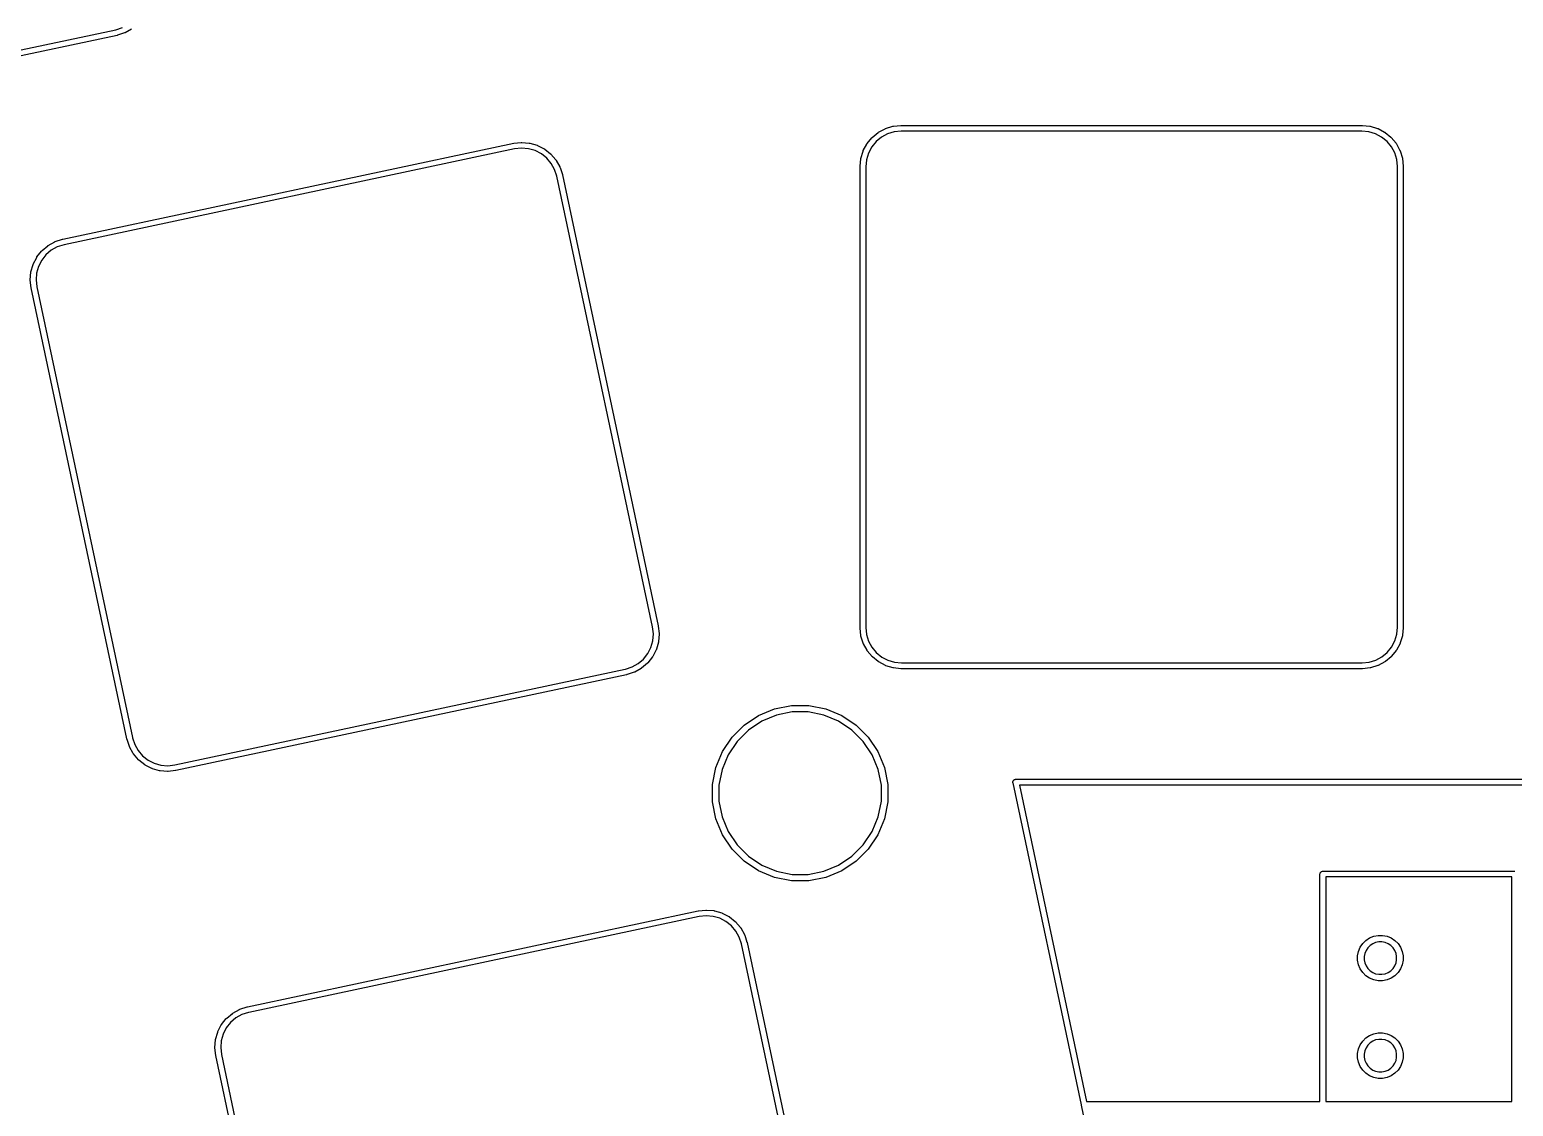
# Model space of a CAD drawing. Extents: x 18 to 369, y 6 to 139.
# Drawn here: x 253.19 to 291.83, y 41.82 to 69.86 of the extents above; entities that cross this region are included whole.
import ezdxf

# ---------------------------------------------------------------- set-up
doc = ezdxf.new("R2010")
doc.units = 0
doc.layers.add('BLACK', color=7, linetype='CONTINUOUS')

msp = doc.modelspace()

# ---------------------------------------------------------------- linework, layer by layer
at = {"layer": 'BLACK', "linetype": 'CONTINUOUS'}
for p, q in [((243.694, 67.3632), (255.428, 69.8574)), ((255.463, 69.7115), (243.718, 67.215)), ((255.428, 69.8574), (255.431, 69.858)), ((255.431, 69.858), (255.606, 69.9149)), ((255.467, 69.7122), (255.463, 69.7115)), ((255.463, 69.7115), (255.463, 69.7115)), ((255.47, 69.7132), (255.467, 69.7122)), ((255.473, 69.7139), (255.47, 69.7132)), ((255.474, 69.7142), (255.473, 69.7139)), ((255.66, 69.7745), (255.474, 69.7142)), ((255.666, 69.7772), (255.66, 69.7745)), ((255.672, 69.7799), (255.666, 69.7772)), ((255.673, 69.7804), (255.672, 69.7799)), ((255.844, 69.8756), (255.673, 69.7804)), ((255.673, 69.7804), (255.673, 69.7804)), ((255.673, 69.7804), (255.673, 69.7804)), ((275.299, 67.1894), (275.47, 67.2822)), ((275.47, 67.2822), (275.471, 67.2827)), ((275.471, 67.2827), (275.478, 67.2852)), ((275.478, 67.2852), (275.484, 67.2879)), ((275.484, 67.2879), (275.67, 67.3456)), ((275.67, 67.3456), (275.671, 67.3459)), ((275.67, 67.3456), (275.67, 67.3456)), ((275.671, 67.3459), (275.678, 67.3471)), ((275.678, 67.3471), (275.685, 67.3485)), ((275.685, 67.3485), (275.879, 67.3689)), ((275.879, 67.3689), (275.88, 67.369)), ((275.88, 67.369), (275.883, 67.369)), ((275.883, 67.369), (275.886, 67.3693)), ((275.886, 67.3693), (275.89, 67.3693)), ((275.89, 67.3693), (275.89, 67.3693)), ((275.89, 67.3693), (275.893, 67.3693)), ((275.893, 67.3693), (275.893, 67.3693)), ((275.893, 67.3693), (275.894, 67.3693)), ((275.894, 67.3693), (287.897, 67.3694)), ((287.897, 67.3694), (287.908, 67.3683)), ((287.908, 67.3683), (287.908, 67.3683)), ((287.908, 67.3683), (288.095, 67.3499)), ((288.095, 67.3499), (288.095, 67.3499)), ((288.095, 67.3499), (288.095, 67.3499)), ((288.095, 67.3499), (288.096, 67.3498)), ((288.096, 67.3498), (288.103, 67.3484)), ((288.103, 67.3484), (288.109, 67.3471)), ((288.109, 67.3471), (288.296, 67.2907)), ((288.296, 67.2907), (288.296, 67.2907)), ((288.296, 67.2907), (288.296, 67.2907)), ((288.296, 67.2907), (288.297, 67.2904)), ((288.297, 67.2904), (288.304, 67.2877)), ((288.304, 67.2877), (288.31, 67.2851)), ((288.31, 67.2851), (288.482, 67.1935)), ((254.054, 64.4073), (265.795, 66.903)), ((265.795, 66.903), (265.803, 66.9038)), ((265.803, 66.9038), (265.993, 66.9251)), ((265.993, 66.9251), (265.994, 66.9252)), ((265.994, 66.9252), (266, 66.9252)), ((266, 66.9252), (266.007, 66.9253)), ((266.007, 66.9253), (266.202, 66.909)), ((266.202, 66.909), (266.203, 66.9089)), ((266.203, 66.9089), (266.21, 66.9076)), ((266.21, 66.9076), (266.216, 66.9064)), ((266.216, 66.9064), (266.404, 66.8526)), ((274.903, 66.7106), (274.994, 66.8829)), ((274.994, 66.883), (274.995, 66.8839)), ((274.994, 66.8829), (274.994, 66.883)), ((274.994, 66.8829), (274.994, 66.8829)), ((274.995, 66.8839), (274.999, 66.8895)), ((274.999, 66.8895), (275.003, 66.8951)), ((275.003, 66.8951), (275.126, 67.0464)), ((275.237, 66.9459), (275.123, 66.806)), ((275.126, 67.0464), (275.127, 67.0472)), ((275.127, 67.0472), (275.131, 67.052)), ((275.131, 67.052), (275.136, 67.0568)), ((275.136, 67.0568), (275.287, 67.1812)), ((275.377, 67.0609), (275.237, 66.9459)), ((275.287, 67.1818), (275.293, 67.1855)), ((275.287, 67.1812), (275.287, 67.1818)), ((275.293, 67.1855), (275.299, 67.1894)), ((275.535, 67.1467), (275.377, 67.0609)), ((275.708, 67.2001), (275.535, 67.1467)), ((275.891, 67.2193), (275.708, 67.2001)), ((275.894, 67.2193), (275.891, 67.2193)), ((287.89, 67.2194), (275.894, 67.2193)), ((288.073, 67.2014), (287.89, 67.2194)), ((288.246, 67.1492), (288.073, 67.2014)), ((288.405, 67.0645), (288.246, 67.1492)), ((288.545, 66.9504), (288.405, 67.0645)), ((288.482, 67.1935), (288.482, 67.1935)), ((288.482, 67.1935), (288.482, 67.1935)), ((288.482, 67.1935), (288.483, 67.193)), ((288.483, 67.193), (288.489, 67.1891)), ((288.489, 67.1891), (288.494, 67.1854)), ((288.494, 67.1854), (288.646, 67.062)), ((288.66, 66.8114), (288.545, 66.9504)), ((288.646, 67.062), (288.646, 67.062)), ((288.646, 67.062), (288.646, 67.062)), ((288.646, 67.062), (288.646, 67.0614)), ((288.646, 67.0614), (288.651, 67.0565)), ((288.651, 67.0565), (288.656, 67.0517)), ((288.656, 67.0517), (288.78, 66.9013)), ((288.78, 66.9013), (288.781, 66.9005)), ((288.781, 66.9005), (288.785, 66.8948)), ((288.785, 66.8948), (288.789, 66.8892)), ((288.789, 66.8892), (288.881, 66.7175)), ((265.819, 66.7547), (254.085, 64.2606)), ((266.002, 66.7753), (265.819, 66.7547)), ((266.182, 66.7602), (266.002, 66.7753)), ((266.355, 66.7104), (266.182, 66.7602)), ((266.516, 66.6279), (266.355, 66.7104)), ((266.404, 66.8526), (266.404, 66.8526)), ((266.404, 66.8526), (266.404, 66.8526)), ((266.404, 66.8526), (266.405, 66.8523)), ((266.405, 66.8523), (266.411, 66.8497)), ((266.411, 66.8497), (266.417, 66.8472)), ((266.417, 66.8472), (266.591, 66.758)), ((266.657, 66.5158), (266.516, 66.6279)), ((266.591, 66.758), (266.591, 66.758)), ((266.591, 66.758), (266.591, 66.758)), ((266.591, 66.758), (266.592, 66.7575)), ((266.592, 66.7575), (266.598, 66.7537)), ((266.598, 66.7537), (266.603, 66.75)), ((266.603, 66.75), (266.756, 66.6288)), ((266.774, 66.3784), (266.657, 66.5158)), ((266.756, 66.6288), (266.757, 66.6282)), ((266.757, 66.6282), (266.762, 66.6234)), ((266.762, 66.6234), (266.767, 66.6187)), ((266.767, 66.6187), (266.893, 66.47)), ((274.819, 66.3037), (274.838, 66.4959)), ((274.838, 66.4969), (274.839, 66.5036)), ((274.838, 66.4959), (274.838, 66.4969)), ((274.838, 66.4959), (274.838, 66.4959)), ((274.838, 66.4959), (274.838, 66.4959)), ((274.839, 66.5036), (274.841, 66.5103)), ((274.841, 66.5103), (274.897, 66.6971)), ((274.897, 66.6971), (274.898, 66.6981)), ((274.897, 66.6971), (274.897, 66.6971)), ((274.897, 66.6971), (274.897, 66.6971)), ((274.898, 66.6981), (274.9, 66.7043)), ((274.9, 66.7043), (274.903, 66.7106)), ((274.987, 66.4739), (274.969, 66.2907)), ((275.039, 66.6467), (274.987, 66.4739)), ((275.123, 66.806), (275.039, 66.6467)), ((288.746, 66.6527), (288.66, 66.8114)), ((288.799, 66.4803), (288.746, 66.6527)), ((288.819, 66.2973), (288.799, 66.4803)), ((288.881, 66.7175), (288.881, 66.7175)), ((288.881, 66.7175), (288.881, 66.7175)), ((288.881, 66.7175), (288.882, 66.7166)), ((288.882, 66.7166), (288.884, 66.7103)), ((288.884, 66.7103), (288.887, 66.704)), ((288.887, 66.704), (288.945, 66.5176)), ((288.945, 66.5176), (288.945, 66.5166)), ((288.945, 66.5166), (288.946, 66.5099)), ((288.946, 66.5099), (288.948, 66.5033)), ((288.948, 66.5033), (288.968, 66.3092)), ((266.862, 66.2209), (266.774, 66.3784)), ((266.919, 66.0459), (266.862, 66.2209)), ((266.893, 66.47), (266.893, 66.47)), ((266.893, 66.47), (266.893, 66.47)), ((266.893, 66.47), (266.894, 66.4692)), ((266.894, 66.4692), (266.898, 66.4636)), ((266.898, 66.4636), (266.902, 66.458)), ((266.902, 66.458), (266.997, 66.2876)), ((266.997, 66.2876), (266.997, 66.2876)), ((266.997, 66.2876), (266.997, 66.2876)), ((266.997, 66.2876), (266.997, 66.2867)), ((266.997, 66.2867), (267, 66.2805)), ((267, 66.2805), (267.003, 66.2742)), ((267.003, 66.2742), (267.063, 66.0886)), ((267.063, 66.0886), (267.063, 66.0876)), ((267.063, 66.0876), (267.064, 66.0844)), ((274.819, 66.298), (274.819, 66.3037)), ((274.819, 54.2944), (274.819, 66.298)), ((274.969, 66.2907), (274.969, 54.2946)), ((288.819, 66.2941), (288.819, 66.2973)), ((288.819, 54.298), (288.819, 66.2941)), ((288.968, 66.3092), (288.968, 66.3081)), ((288.968, 66.3081), (288.968, 66.3049)), ((288.968, 66.3049), (288.969, 66.3016)), ((288.969, 66.3016), (288.969, 66.2981)), ((288.969, 66.2981), (288.969, 66.298)), ((288.969, 66.298), (288.969, 66.2949)), ((288.969, 66.2949), (288.969, 66.2946)), ((288.969, 66.2946), (288.969, 66.2944)), ((288.969, 66.2944), (288.969, 54.2907)), ((266.92, 66.0428), (266.919, 66.0459)), ((269.414, 54.3088), (266.92, 66.0428)), ((267.064, 66.0844), (267.065, 66.0813)), ((267.065, 66.0813), (267.066, 66.0779)), ((267.066, 66.0779), (267.066, 66.0778)), ((267.066, 66.0778), (269.562, 54.3328)), ((253.509, 64.1075), (253.658, 64.234)), ((253.658, 64.234), (253.659, 64.2347)), ((253.658, 64.234), (253.658, 64.234)), ((253.658, 64.234), (253.658, 64.234)), ((253.659, 64.2347), (253.664, 64.2385)), ((253.664, 64.2385), (253.67, 64.2424)), ((253.67, 64.2424), (253.84, 64.3376)), ((253.907, 64.2031), (253.75, 64.115)), ((253.84, 64.3376), (253.841, 64.3381)), ((253.841, 64.3381), (253.847, 64.3407)), ((253.847, 64.3407), (253.854, 64.3435)), ((253.854, 64.3435), (254.039, 64.4038)), ((254.082, 64.2599), (253.907, 64.2031)), ((254.039, 64.4038), (254.04, 64.4041)), ((254.04, 64.4041), (254.044, 64.4047)), ((254.044, 64.4047), (254.047, 64.4057)), ((254.047, 64.4057), (254.05, 64.4065)), ((254.05, 64.4065), (254.053, 64.4072)), ((254.05, 64.4065), (254.05, 64.4065)), ((254.053, 64.4072), (254.054, 64.4073)), ((254.053, 64.4072), (254.053, 64.4072)), ((254.085, 64.2606), (254.082, 64.2599)), ((254.085, 64.2606), (254.085, 64.2606)), ((253.281, 63.7582), (253.37, 63.9317)), ((253.37, 63.9327), (253.374, 63.9384)), ((253.37, 63.9318), (253.37, 63.9327)), ((253.37, 63.9317), (253.37, 63.9318)), ((253.37, 63.9318), (253.37, 63.9318)), ((253.374, 63.9384), (253.378, 63.9441)), ((253.378, 63.9441), (253.499, 64.097)), ((253.5, 63.8567), (253.418, 63.6962)), ((253.499, 64.097), (253.5, 64.0978)), ((253.5, 64.0978), (253.505, 64.1027)), ((253.612, 63.9981), (253.5, 63.8567)), ((253.505, 64.1027), (253.509, 64.1075)), ((253.75, 64.115), (253.612, 63.9981)), ((253.203, 63.3481), (253.219, 63.5426)), ((253.219, 63.5436), (253.22, 63.5502)), ((253.219, 63.5426), (253.219, 63.5436)), ((253.22, 63.5502), (253.222, 63.557)), ((253.222, 63.557), (253.275, 63.7446)), ((253.275, 63.7446), (253.276, 63.7456)), ((253.275, 63.7446), (253.275, 63.7446)), ((253.275, 63.7446), (253.275, 63.7446)), ((253.276, 63.7456), (253.278, 63.7519)), ((253.278, 63.7519), (253.281, 63.7582)), ((253.368, 63.5227), (253.353, 63.3429)), ((253.418, 63.6962), (253.368, 63.5227)), ((253.203, 63.3413), (253.203, 63.3481)), ((253.203, 63.3345), (253.203, 63.3413)), ((253.203, 63.3334), (253.203, 63.3345)), ((253.225, 63.1395), (253.203, 63.3334)), ((253.225, 63.1394), (253.225, 63.1395)), ((253.225, 63.1359), (253.225, 63.1394)), ((255.721, 51.3909), (253.225, 63.1359)), ((253.353, 63.3429), (253.373, 63.1599)), ((253.373, 63.1599), (255.867, 51.4258)), ((269.434, 54.1258), (269.414, 54.3088)), ((269.419, 53.946), (269.434, 54.1258)), ((269.562, 54.3328), (269.563, 54.3293)), ((269.563, 54.3293), (269.563, 54.3292)), ((269.563, 54.3292), (269.584, 54.1352)), ((269.585, 54.1206), (269.568, 53.9261)), ((269.584, 54.1352), (269.584, 54.1342)), ((269.584, 54.1342), (269.584, 54.1275)), ((269.584, 54.1275), (269.585, 54.1206)), ((274.819, 54.2941), (274.819, 54.2944)), ((274.819, 54.2938), (274.819, 54.2941)), ((274.819, 54.2907), (274.819, 54.2938)), ((274.819, 54.2906), (274.819, 54.2907)), ((274.819, 54.2871), (274.819, 54.2906)), ((274.819, 54.2839), (274.819, 54.2871)), ((274.819, 54.2806), (274.819, 54.2839)), ((274.819, 54.2795), (274.819, 54.2806)), ((274.839, 54.0854), (274.819, 54.2795)), ((274.969, 54.2946), (274.969, 54.2914)), ((274.969, 54.2914), (274.988, 54.1084)), ((274.988, 54.1084), (275.041, 53.936)), ((288.748, 53.942), (288.801, 54.1148)), ((288.801, 54.1148), (288.819, 54.298)), ((288.968, 54.287), (288.949, 54.0928)), ((288.969, 54.2907), (288.968, 54.2871)), ((288.968, 54.2871), (288.968, 54.287)), ((269.287, 53.612), (269.37, 53.7725)), ((269.37, 53.7725), (269.419, 53.946)), ((269.512, 53.7231), (269.509, 53.7169)), ((269.566, 53.9117), (269.512, 53.7241)), ((269.512, 53.7241), (269.512, 53.7231)), ((269.567, 53.9184), (269.566, 53.9117)), ((269.568, 53.9251), (269.567, 53.9184)), ((269.568, 53.9261), (269.568, 53.9251)), ((274.841, 54.0788), (274.839, 54.0854)), ((274.842, 54.0721), (274.841, 54.0788)), ((274.842, 54.0711), (274.842, 54.0721)), ((274.9, 53.8847), (274.842, 54.0711)), ((274.903, 53.8784), (274.9, 53.8847)), ((274.905, 53.8721), (274.903, 53.8784)), ((274.906, 53.8712), (274.905, 53.8721)), ((274.999, 53.6995), (274.906, 53.8712)), ((275.041, 53.936), (275.127, 53.7773)), ((275.127, 53.7773), (275.242, 53.6383)), ((288.55, 53.6428), (288.664, 53.7827)), ((288.664, 53.7827), (288.748, 53.942)), ((288.884, 53.8781), (288.793, 53.7058)), ((288.887, 53.8843), (288.884, 53.8781)), ((288.89, 53.8906), (288.887, 53.8843)), ((288.946, 54.0784), (288.89, 53.8916)), ((288.89, 53.8916), (288.89, 53.8916)), ((288.89, 53.8916), (288.89, 53.8916)), ((288.89, 53.8916), (288.89, 53.8906)), ((288.948, 54.0851), (288.946, 54.0784)), ((288.949, 54.0918), (288.948, 54.0851)), ((288.949, 54.0928), (288.949, 54.0928)), ((288.949, 54.0928), (288.949, 54.0928)), ((288.949, 54.0928), (288.949, 54.0918)), ((268.88, 53.2656), (269.038, 53.3537)), ((269.038, 53.3537), (269.175, 53.4706)), ((269.278, 53.3612), (269.129, 53.2347)), ((269.175, 53.4706), (269.287, 53.612)), ((269.283, 53.366), (269.278, 53.3612)), ((269.287, 53.3709), (269.283, 53.366)), ((269.288, 53.3717), (269.287, 53.3709)), ((269.409, 53.5246), (269.288, 53.3717)), ((269.288, 53.3717), (269.288, 53.3717)), ((269.288, 53.3717), (269.288, 53.3717)), ((269.413, 53.5304), (269.409, 53.5246)), ((269.417, 53.536), (269.413, 53.5304)), ((269.506, 53.7105), (269.417, 53.5369)), ((269.417, 53.5369), (269.417, 53.5369)), ((269.417, 53.5369), (269.417, 53.5369)), ((269.417, 53.5369), (269.417, 53.536)), ((269.509, 53.7169), (269.506, 53.7105)), ((275.002, 53.6939), (274.999, 53.6995)), ((275.006, 53.6882), (275.002, 53.6939)), ((275.007, 53.6874), (275.006, 53.6882)), ((275.007, 53.6873), (275.007, 53.6874)), ((275.007, 53.6874), (275.007, 53.6874)), ((275.131, 53.537), (275.007, 53.6873)), ((275.136, 53.5322), (275.131, 53.537)), ((275.141, 53.5273), (275.136, 53.5322)), ((275.142, 53.5267), (275.141, 53.5273)), ((275.293, 53.4033), (275.142, 53.5267)), ((275.142, 53.5267), (275.142, 53.5267)), ((275.142, 53.5267), (275.142, 53.5267)), ((275.242, 53.6383), (275.382, 53.5242)), ((275.298, 53.3995), (275.293, 53.4033)), ((275.304, 53.3957), (275.298, 53.3995)), ((275.305, 53.3952), (275.304, 53.3957)), ((275.477, 53.3036), (275.305, 53.3952)), ((275.305, 53.3952), (275.305, 53.3952)), ((275.305, 53.3952), (275.305, 53.3952)), ((275.382, 53.5242), (275.541, 53.4395)), ((275.541, 53.4395), (275.714, 53.3873)), ((275.714, 53.3873), (275.897, 53.3693)), ((275.897, 53.3693), (287.893, 53.3693)), ((287.893, 53.3693), (287.897, 53.3694)), ((287.897, 53.3694), (288.079, 53.3886)), ((288.079, 53.3886), (288.252, 53.442)), ((288.252, 53.442), (288.411, 53.5278)), ((288.488, 53.3993), (288.317, 53.3065)), ((288.411, 53.5278), (288.55, 53.6428)), ((288.494, 53.4031), (288.488, 53.3993)), ((288.5, 53.4069), (288.494, 53.4031)), ((288.501, 53.4075), (288.5, 53.4069)), ((288.651, 53.5319), (288.501, 53.4075)), ((288.501, 53.4075), (288.501, 53.4075)), ((288.501, 53.4075), (288.501, 53.4075)), ((288.656, 53.5368), (288.651, 53.5319)), ((288.661, 53.5415), (288.656, 53.5368)), ((288.785, 53.6936), (288.661, 53.5423)), ((288.661, 53.5423), (288.661, 53.5415)), ((288.788, 53.6992), (288.785, 53.6936)), ((288.792, 53.7048), (288.788, 53.6992)), ((288.793, 53.7057), (288.792, 53.7048)), ((288.793, 53.7058), (288.793, 53.7057)), ((288.793, 53.7057), (288.793, 53.7057)), ((256.968, 50.714), (268.702, 53.2081)), ((268.737, 53.0622), (256.992, 50.5657)), ((268.702, 53.2081), (268.705, 53.2088)), ((268.705, 53.2088), (268.88, 53.2656)), ((268.741, 53.063), (268.737, 53.0622)), ((268.737, 53.0622), (268.737, 53.0622)), ((268.744, 53.064), (268.741, 53.063)), ((268.747, 53.0646), (268.744, 53.064)), ((268.748, 53.0649), (268.747, 53.0646)), ((268.933, 53.1252), (268.748, 53.0649)), ((268.94, 53.1279), (268.933, 53.1252)), ((268.946, 53.1306), (268.94, 53.1279)), ((268.947, 53.1311), (268.946, 53.1306)), ((269.117, 53.2263), (268.947, 53.1311)), ((268.947, 53.1311), (268.947, 53.1311)), ((268.947, 53.1311), (268.947, 53.1311)), ((269.123, 53.2302), (269.117, 53.2263)), ((269.128, 53.234), (269.123, 53.2302)), ((269.129, 53.2347), (269.128, 53.234)), ((269.129, 53.2347), (269.129, 53.2347)), ((269.129, 53.2347), (269.129, 53.2347)), ((275.484, 53.301), (275.477, 53.3036)), ((275.49, 53.2983), (275.484, 53.301)), ((275.491, 53.298), (275.49, 53.2983)), ((275.678, 53.2416), (275.491, 53.298)), ((275.684, 53.2403), (275.678, 53.2416)), ((275.691, 53.2389), (275.684, 53.2403)), ((275.692, 53.2388), (275.691, 53.2389)), ((275.879, 53.2204), (275.692, 53.2388)), ((275.89, 53.2193), (275.879, 53.2204)), ((275.879, 53.2204), (275.879, 53.2204)), ((287.894, 53.2193), (275.89, 53.2193)), ((287.897, 53.2193), (287.894, 53.2193)), ((287.894, 53.2193), (287.894, 53.2193)), ((287.894, 53.2193), (287.894, 53.2193)), ((287.901, 53.2194), (287.897, 53.2194)), ((287.897, 53.2194), (287.897, 53.2193)), ((287.904, 53.2197), (287.901, 53.2194)), ((287.907, 53.2197), (287.904, 53.2197)), ((287.908, 53.2198), (287.907, 53.2197)), ((288.102, 53.2402), (287.908, 53.2198)), ((288.109, 53.2415), (288.102, 53.2402)), ((288.116, 53.2428), (288.109, 53.2415)), ((288.117, 53.2431), (288.116, 53.2428)), ((288.303, 53.3008), (288.117, 53.2431)), ((288.117, 53.2431), (288.117, 53.2431)), ((288.117, 53.2431), (288.117, 53.2431)), ((288.31, 53.3035), (288.303, 53.3008)), ((288.316, 53.306), (288.31, 53.3035)), ((288.317, 53.3065), (288.316, 53.306)), ((272.176, 52.0027), (272.592, 52.1748)), ((272.592, 52.1748), (273.033, 52.2626)), ((273.033, 52.2626), (273.483, 52.2626)), ((273.483, 52.2626), (273.924, 52.1748)), ((273.924, 52.1748), (274.34, 52.0027)), ((271.802, 51.7527), (272.176, 52.0027)), ((272.256, 51.8527), (271.91, 51.6213)), ((272.641, 52.0122), (272.256, 51.8527)), ((273.049, 52.0934), (272.641, 52.0122)), ((273.466, 52.0934), (273.049, 52.0934)), ((273.875, 52.0122), (273.466, 52.0934)), ((274.259, 51.8527), (273.875, 52.0122)), ((274.606, 51.6213), (274.259, 51.8527)), ((274.34, 52.0027), (274.714, 51.7527)), ((255.867, 51.4258), (255.868, 51.4228)), ((255.868, 51.4228), (255.925, 51.2478)), ((271.234, 51.0605), (271.484, 51.4346)), ((271.484, 51.4346), (271.802, 51.7527)), ((271.91, 51.6213), (271.615, 51.3267)), ((274.9, 51.3267), (274.606, 51.6213)), ((274.714, 51.7527), (275.032, 51.4346)), ((275.032, 51.4346), (275.282, 51.0605)), ((255.721, 51.3908), (255.721, 51.3909)), ((255.722, 51.3874), (255.721, 51.3908)), ((255.723, 51.3843), (255.722, 51.3874)), ((255.724, 51.3811), (255.723, 51.3843)), ((255.724, 51.3801), (255.724, 51.3811)), ((255.784, 51.1945), (255.724, 51.3801)), ((255.787, 51.1882), (255.784, 51.1945)), ((255.79, 51.182), (255.787, 51.1882)), ((255.79, 51.1811), (255.79, 51.182)), ((255.79, 51.181), (255.79, 51.1811)), ((255.886, 51.0107), (255.79, 51.181)), ((255.79, 51.181), (255.79, 51.181)), ((255.925, 51.2478), (256.013, 51.0903)), ((256.013, 51.0903), (256.13, 50.9529)), ((271.062, 50.6449), (271.234, 51.0605)), ((271.615, 51.3267), (271.384, 50.9804)), ((275.132, 50.9804), (274.9, 51.3267)), ((275.282, 51.0605), (275.454, 50.6449)), ((255.889, 51.0051), (255.886, 51.0107)), ((255.893, 50.9995), (255.889, 51.0051)), ((255.894, 50.9987), (255.893, 50.9995)), ((256.02, 50.85), (255.894, 50.9987)), ((255.894, 50.9987), (255.894, 50.9987)), ((255.894, 50.9987), (255.894, 50.9987)), ((256.025, 50.8453), (256.02, 50.85)), ((256.03, 50.8405), (256.025, 50.8453)), ((256.031, 50.8399), (256.03, 50.8405)), ((256.184, 50.7186), (256.031, 50.8399)), ((256.031, 50.8399), (256.031, 50.8399)), ((256.031, 50.8399), (256.031, 50.8399)), ((256.13, 50.9529), (256.271, 50.8408)), ((256.19, 50.715), (256.184, 50.7186)), ((256.195, 50.7112), (256.19, 50.715)), ((256.196, 50.7107), (256.195, 50.7112)), ((256.37, 50.6215), (256.196, 50.7107)), ((256.196, 50.7107), (256.196, 50.7107)), ((256.196, 50.7107), (256.196, 50.7107)), ((256.271, 50.8408), (256.432, 50.7583)), ((256.432, 50.7583), (256.605, 50.7085)), ((256.605, 50.7085), (256.785, 50.6934)), ((256.785, 50.6934), (256.968, 50.714)), ((270.974, 50.2036), (271.062, 50.6449)), ((271.384, 50.9804), (271.224, 50.5955)), ((275.291, 50.5955), (275.132, 50.9804)), ((275.454, 50.6449), (275.542, 50.2036)), ((256.376, 50.619), (256.37, 50.6215)), ((256.382, 50.6164), (256.376, 50.619)), ((256.383, 50.6161), (256.382, 50.6164)), ((256.571, 50.5623), (256.383, 50.6161)), ((256.578, 50.5611), (256.571, 50.5623)), ((256.584, 50.5598), (256.578, 50.5611)), ((256.585, 50.5597), (256.584, 50.5598)), ((256.78, 50.5433), (256.585, 50.5597)), ((256.585, 50.5597), (256.585, 50.5597)), ((256.787, 50.5434), (256.78, 50.5433)), ((256.793, 50.5434), (256.787, 50.5434)), ((256.794, 50.5436), (256.793, 50.5434)), ((256.988, 50.5653), (256.794, 50.5436)), ((256.992, 50.5657), (256.988, 50.5653)), ((256.988, 50.5653), (256.988, 50.5653)), ((271.224, 50.5955), (271.143, 50.1869)), ((275.373, 50.1869), (275.291, 50.5955)), ((278.8, 50.2644), (278.801, 50.2712)), ((278.8, 50.2639), (278.8, 50.2644)), ((278.8, 50.2634), (278.8, 50.2639)), ((278.801, 50.2565), (278.8, 50.2634)), ((278.801, 50.2791), (278.803, 50.2857)), ((278.801, 50.2786), (278.801, 50.2791)), ((278.801, 50.2781), (278.801, 50.2786)), ((278.801, 50.2712), (278.801, 50.2781)), ((278.801, 50.2496), (278.801, 50.2565)), ((278.803, 50.2457), (278.801, 50.2496)), ((278.803, 50.2857), (278.805, 50.2923)), ((280.585, 41.8585), (278.803, 50.2457)), ((278.805, 50.2923), (278.806, 50.2927)), ((278.806, 50.2932), (278.809, 50.2993)), ((278.806, 50.2927), (278.806, 50.2932)), ((278.809, 50.2993), (278.812, 50.3054)), ((278.812, 50.3058), (278.813, 50.3062)), ((278.812, 50.3054), (278.812, 50.3058)), ((278.813, 50.3062), (278.817, 50.3115)), ((278.817, 50.3115), (278.821, 50.3169)), ((278.821, 50.3169), (278.822, 50.3173)), ((278.822, 50.3176), (278.827, 50.322)), ((278.822, 50.3173), (278.822, 50.3176)), ((278.827, 50.322), (278.833, 50.3265)), ((278.833, 50.327), (278.84, 50.3302)), ((278.833, 50.3267), (278.833, 50.327)), ((278.833, 50.3265), (278.833, 50.3267)), ((278.84, 50.3302), (278.846, 50.3336)), ((278.846, 50.334), (278.853, 50.336)), ((278.846, 50.3337), (278.846, 50.334)), ((278.846, 50.3336), (278.846, 50.3337)), ((278.853, 50.336), (278.86, 50.3381)), ((278.86, 50.3381), (278.861, 50.3383)), ((278.86, 50.3381), (278.86, 50.3381)), ((278.861, 50.3383), (278.867, 50.3389)), ((278.867, 50.3389), (278.874, 50.3397)), ((278.874, 50.3397), (278.879, 50.3393)), ((278.879, 50.3393), (321.334, 50.3394)), ((270.974, 49.7537), (270.974, 50.2036)), ((271.143, 50.1869), (271.143, 49.7704)), ((275.373, 49.7704), (275.373, 50.1869)), ((275.542, 50.2036), (275.542, 49.7537)), ((321.457, 50.1894), (278.968, 50.1893)), ((278.968, 50.1893), (280.72, 41.945)), ((271.062, 49.3125), (270.974, 49.7537)), ((271.143, 49.7704), (271.224, 49.3618)), ((275.291, 49.3618), (275.373, 49.7704)), ((275.542, 49.7537), (275.454, 49.3125)), ((271.234, 48.8968), (271.062, 49.3125)), ((271.224, 49.3618), (271.384, 48.9769)), ((275.132, 48.9769), (275.291, 49.3618)), ((275.454, 49.3125), (275.282, 48.8968)), ((271.484, 48.5227), (271.234, 48.8968)), ((271.384, 48.9769), (271.615, 48.6306)), ((274.9, 48.6306), (275.132, 48.9769)), ((275.282, 48.8968), (275.032, 48.5227)), ((271.802, 48.2046), (271.484, 48.5227)), ((271.615, 48.6306), (271.91, 48.336)), ((271.91, 48.336), (272.256, 48.1046)), ((274.259, 48.1046), (274.606, 48.336)), ((274.606, 48.336), (274.9, 48.6306)), ((275.032, 48.5227), (274.714, 48.2046)), ((272.176, 47.9546), (271.802, 48.2046)), ((272.592, 47.7825), (272.176, 47.9546)), ((272.256, 48.1046), (272.641, 47.9452)), ((272.641, 47.9452), (273.049, 47.8639)), ((273.466, 47.8639), (273.875, 47.9452)), ((273.875, 47.9452), (274.259, 48.1046)), ((274.34, 47.9546), (273.924, 47.7825)), ((274.714, 48.2046), (274.34, 47.9546)), ((286.812, 47.9138), (286.821, 47.9252)), ((286.821, 47.9252), (286.833, 47.9346)), ((286.833, 47.9346), (286.846, 47.9416)), ((286.846, 47.9416), (286.86, 47.9458)), ((286.86, 47.9458), (286.871, 47.9469)), ((286.871, 47.9469), (286.874, 47.9473)), ((286.871, 47.9469), (286.871, 47.9469)), ((286.874, 47.9473), (286.878, 47.9469)), ((286.878, 47.9469), (291.871, 47.9469)), ((273.033, 47.6947), (272.592, 47.7825)), ((273.483, 47.6947), (273.033, 47.6947)), ((273.049, 47.8639), (273.466, 47.8639)), ((273.924, 47.7825), (273.483, 47.6947)), ((286.799, 47.8719), (286.8, 47.8866)), ((286.799, 47.8682), (286.799, 47.8719)), ((286.799, 41.945), (286.799, 47.8682)), ((286.8, 47.8866), (286.805, 47.9008)), ((286.805, 47.9008), (286.812, 47.9138)), ((291.799, 47.7969), (286.949, 47.7969)), ((286.949, 47.7969), (286.949, 41.945)), ((291.799, 41.945), (291.799, 47.7969)), ((258.86, 44.4165), (270.605, 46.913)), ((270.629, 46.7647), (258.895, 44.2706)), ((270.605, 46.913), (270.609, 46.9134)), ((270.609, 46.9134), (270.803, 46.9351)), ((270.609, 46.9134), (270.609, 46.9134)), ((270.812, 46.7853), (270.629, 46.7647)), ((270.803, 46.9351), (270.804, 46.9352)), ((270.803, 46.9351), (270.803, 46.9351)), ((270.804, 46.9352), (270.81, 46.9352)), ((270.81, 46.9352), (270.817, 46.9353)), ((270.992, 46.7702), (270.812, 46.7853)), ((270.817, 46.9353), (271.012, 46.919)), ((271.165, 46.7204), (270.992, 46.7702)), ((271.012, 46.919), (271.012, 46.919)), ((271.012, 46.919), (271.013, 46.9189)), ((271.013, 46.9189), (271.019, 46.9176)), ((271.019, 46.9176), (271.026, 46.9164)), ((271.026, 46.9164), (271.214, 46.8626)), ((271.214, 46.8626), (271.215, 46.8623)), ((271.215, 46.8623), (271.221, 46.8597)), ((271.221, 46.8597), (271.227, 46.8572)), ((271.227, 46.8572), (271.401, 46.768)), ((271.401, 46.768), (271.401, 46.768)), ((271.401, 46.768), (271.401, 46.768)), ((271.401, 46.768), (271.402, 46.7675)), ((271.402, 46.7675), (271.408, 46.7637)), ((271.408, 46.7637), (271.413, 46.76)), ((271.326, 46.6379), (271.165, 46.7204)), ((271.467, 46.5258), (271.326, 46.6379)), ((271.413, 46.76), (271.566, 46.6388)), ((271.584, 46.3884), (271.467, 46.5258)), ((271.566, 46.6388), (271.567, 46.6382)), ((271.567, 46.6382), (271.572, 46.6334)), ((271.572, 46.6334), (271.577, 46.6287)), ((271.577, 46.6287), (271.703, 46.48)), ((271.672, 46.2309), (271.584, 46.3884)), ((271.703, 46.48), (271.703, 46.48)), ((271.703, 46.48), (271.703, 46.48)), ((271.703, 46.48), (271.704, 46.4792)), ((271.704, 46.4792), (271.708, 46.4736)), ((271.708, 46.4736), (271.712, 46.468)), ((271.712, 46.468), (271.807, 46.2976)), ((271.729, 46.0559), (271.672, 46.2309)), ((271.73, 46.0528), (271.729, 46.0559)), ((274.224, 34.3187), (271.73, 46.0528)), ((271.807, 46.2976), (271.807, 46.2976)), ((271.807, 46.2976), (271.807, 46.2976)), ((271.807, 46.2976), (271.807, 46.2967)), ((271.807, 46.2967), (271.81, 46.2904)), ((271.81, 46.2904), (271.813, 46.2842)), ((271.813, 46.2842), (271.873, 46.0986)), ((271.873, 46.0986), (271.873, 46.0976)), ((271.873, 46.0976), (271.874, 46.0944)), ((271.874, 46.0944), (271.875, 46.0913)), ((271.875, 46.0913), (271.876, 46.0879)), ((271.876, 46.0879), (271.876, 46.0878)), ((271.876, 46.0878), (274.372, 34.3428)), ((287.848, 45.9642), (287.913, 46.0611)), ((287.913, 46.0611), (287.995, 46.1436)), ((287.995, 46.1436), (288.092, 46.2084)), ((288.103, 46.0122), (288.044, 45.9533)), ((288.092, 46.2084), (288.2, 46.2531)), ((288.172, 46.0585), (288.103, 46.0122)), ((288.249, 46.0904), (288.172, 46.0585)), ((288.2, 46.2531), (288.314, 46.2758)), ((288.331, 46.1066), (288.249, 46.0904)), ((288.314, 46.2758), (288.431, 46.2758)), ((288.414, 46.1066), (288.331, 46.1066)), ((288.496, 46.0904), (288.414, 46.1066)), ((288.431, 46.2758), (288.545, 46.2531)), ((288.573, 46.0585), (288.496, 46.0904)), ((288.545, 46.2531), (288.653, 46.2084)), ((288.642, 46.0122), (288.573, 46.0585)), ((288.701, 45.9533), (288.642, 46.0122)), ((288.653, 46.2084), (288.75, 46.1436)), ((288.75, 46.1436), (288.833, 46.0611)), ((288.833, 46.0611), (288.897, 45.9642)), ((287.78, 45.742), (287.803, 45.8564)), ((287.78, 45.6254), (287.78, 45.742)), ((287.803, 45.511), (287.78, 45.6254)), ((287.803, 45.8564), (287.848, 45.9642)), ((287.966, 45.807), (287.95, 45.7253)), ((287.95, 45.7253), (287.95, 45.642)), ((287.95, 45.642), (287.966, 45.5603)), ((287.998, 45.884), (287.966, 45.807)), ((288.044, 45.9533), (287.998, 45.884)), ((288.747, 45.884), (288.701, 45.9533)), ((288.779, 45.807), (288.747, 45.884)), ((288.796, 45.7253), (288.779, 45.807)), ((288.779, 45.5603), (288.796, 45.642)), ((288.796, 45.642), (288.796, 45.7253)), ((288.897, 45.9642), (288.942, 45.8564)), ((288.942, 45.8564), (288.965, 45.742)), ((288.965, 45.6254), (288.942, 45.511)), ((288.965, 45.742), (288.965, 45.6254)), ((287.848, 45.4032), (287.803, 45.511)), ((287.913, 45.3062), (287.848, 45.4032)), ((287.995, 45.2237), (287.913, 45.3062)), ((287.966, 45.5603), (287.998, 45.4833)), ((288.092, 45.1589), (287.995, 45.2237)), ((287.998, 45.4833), (288.044, 45.4141)), ((288.044, 45.4141), (288.103, 45.3551)), ((288.103, 45.3551), (288.172, 45.3089)), ((288.172, 45.3089), (288.249, 45.277)), ((288.249, 45.277), (288.331, 45.2607)), ((288.331, 45.2607), (288.414, 45.2607)), ((288.414, 45.2607), (288.496, 45.277)), ((288.496, 45.277), (288.573, 45.3089)), ((288.573, 45.3089), (288.642, 45.3551)), ((288.642, 45.3551), (288.701, 45.4141)), ((288.75, 45.2237), (288.653, 45.1589)), ((288.701, 45.4141), (288.747, 45.4833)), ((288.747, 45.4833), (288.779, 45.5603)), ((288.833, 45.3062), (288.75, 45.2237)), ((288.897, 45.4032), (288.833, 45.3062)), ((288.942, 45.511), (288.897, 45.4032)), ((288.2, 45.1143), (288.092, 45.1589)), ((288.314, 45.0915), (288.2, 45.1143)), ((288.431, 45.0915), (288.314, 45.0915)), ((288.545, 45.1143), (288.431, 45.0915)), ((288.653, 45.1589), (288.545, 45.1143)), ((258.188, 43.9541), (258.309, 44.107)), ((258.309, 44.107), (258.31, 44.1078)), ((258.309, 44.107), (258.309, 44.107)), ((258.309, 44.107), (258.309, 44.107)), ((258.31, 44.1078), (258.315, 44.1126)), ((258.315, 44.1126), (258.319, 44.1175)), ((258.319, 44.1175), (258.468, 44.244)), ((258.56, 44.125), (258.422, 44.0081)), ((258.468, 44.244), (258.469, 44.2447)), ((258.468, 44.244), (258.468, 44.244)), ((258.468, 44.244), (258.468, 44.244)), ((258.469, 44.2447), (258.474, 44.2485)), ((258.474, 44.2485), (258.48, 44.2524)), ((258.48, 44.2524), (258.65, 44.3476)), ((258.717, 44.2131), (258.56, 44.125)), ((258.65, 44.3476), (258.651, 44.3481)), ((258.65, 44.3476), (258.65, 44.3476)), ((258.65, 44.3476), (258.65, 44.3476)), ((258.651, 44.3481), (258.657, 44.3507)), ((258.657, 44.3507), (258.664, 44.3535)), ((258.664, 44.3535), (258.849, 44.4138)), ((258.892, 44.2699), (258.717, 44.2131)), ((258.849, 44.4138), (258.85, 44.4141)), ((258.85, 44.4141), (258.854, 44.4147)), ((258.854, 44.4147), (258.857, 44.4157)), ((258.857, 44.4157), (258.86, 44.4165)), ((258.86, 44.4165), (258.86, 44.4165)), ((258.895, 44.2706), (258.892, 44.2699)), ((258.895, 44.2706), (258.895, 44.2706)), ((258.032, 43.567), (258.085, 43.7546)), ((258.085, 43.7546), (258.086, 43.7556)), ((258.086, 43.7556), (258.088, 43.7618)), ((258.088, 43.7618), (258.091, 43.7682)), ((258.091, 43.7682), (258.18, 43.9418)), ((258.228, 43.7062), (258.178, 43.5327)), ((258.18, 43.9427), (258.184, 43.9483)), ((258.18, 43.9418), (258.18, 43.9427)), ((258.184, 43.9483), (258.188, 43.9541)), ((258.31, 43.8667), (258.228, 43.7062)), ((258.422, 44.0081), (258.31, 43.8667)), ((288.092, 43.6684), (288.2, 43.7131)), ((288.2, 43.7131), (288.314, 43.7358)), ((288.314, 43.7358), (288.431, 43.7358)), ((288.431, 43.7358), (288.545, 43.7131)), ((288.545, 43.7131), (288.653, 43.6684)), ((258.013, 43.3581), (258.029, 43.5526)), ((258.013, 43.3513), (258.013, 43.3581)), ((258.013, 43.3445), (258.013, 43.3513)), ((258.013, 43.3434), (258.013, 43.3445)), ((258.035, 43.1495), (258.013, 43.3434)), ((258.029, 43.5536), (258.03, 43.5603)), ((258.029, 43.5526), (258.029, 43.5536)), ((258.03, 43.5603), (258.032, 43.567)), ((258.178, 43.5327), (258.163, 43.3529)), ((258.163, 43.3529), (258.183, 43.1699)), ((287.78, 43.202), (287.803, 43.3164)), ((287.803, 43.3164), (287.848, 43.4242)), ((287.848, 43.4242), (287.913, 43.5211)), ((287.913, 43.5211), (287.995, 43.6036)), ((287.998, 43.344), (287.966, 43.267)), ((287.995, 43.6036), (288.092, 43.6684)), ((288.044, 43.4133), (287.998, 43.344)), ((288.103, 43.4722), (288.044, 43.4133)), ((288.172, 43.5185), (288.103, 43.4722)), ((288.249, 43.5504), (288.172, 43.5185)), ((288.331, 43.5666), (288.249, 43.5504)), ((288.414, 43.5666), (288.331, 43.5666)), ((288.496, 43.5504), (288.414, 43.5666)), ((288.573, 43.5185), (288.496, 43.5504)), ((288.642, 43.4722), (288.573, 43.5185)), ((288.701, 43.4133), (288.642, 43.4722)), ((288.653, 43.6684), (288.75, 43.6036)), ((288.747, 43.344), (288.701, 43.4133)), ((288.779, 43.267), (288.747, 43.344)), ((288.75, 43.6036), (288.833, 43.5211)), ((288.833, 43.5211), (288.897, 43.4242)), ((288.897, 43.4242), (288.942, 43.3164)), ((288.942, 43.3164), (288.965, 43.202)), ((258.035, 43.1494), (258.035, 43.1495)), ((258.035, 43.1459), (258.035, 43.1494)), ((260.531, 31.4009), (258.035, 43.1459)), ((258.183, 43.1699), (260.677, 31.4358)), ((287.78, 43.0853), (287.78, 43.202)), ((287.803, 42.9709), (287.78, 43.0853)), ((287.848, 42.8632), (287.803, 42.9709)), ((287.966, 43.267), (287.95, 43.1853)), ((287.95, 43.1853), (287.95, 43.102)), ((287.95, 43.102), (287.966, 43.0203)), ((287.966, 43.0203), (287.998, 42.9433)), ((287.998, 42.9433), (288.044, 42.874)), ((288.701, 42.874), (288.747, 42.9433)), ((288.747, 42.9433), (288.779, 43.0203)), ((288.796, 43.1853), (288.779, 43.267)), ((288.779, 43.0203), (288.796, 43.102)), ((288.796, 43.102), (288.796, 43.1853)), ((288.942, 42.9709), (288.897, 42.8632)), ((288.965, 43.0853), (288.942, 42.9709)), ((288.965, 43.202), (288.965, 43.0853)), ((287.913, 42.7662), (287.848, 42.8632)), ((287.995, 42.6837), (287.913, 42.7662)), ((288.092, 42.6189), (287.995, 42.6837)), ((288.044, 42.874), (288.103, 42.8151)), ((288.2, 42.5743), (288.092, 42.6189)), ((288.103, 42.8151), (288.172, 42.7688)), ((288.172, 42.7688), (288.249, 42.737)), ((288.314, 42.5515), (288.2, 42.5743)), ((288.249, 42.737), (288.331, 42.7207)), ((288.431, 42.5515), (288.314, 42.5515)), ((288.331, 42.7207), (288.414, 42.7207)), ((288.414, 42.7207), (288.496, 42.737)), ((288.545, 42.5743), (288.431, 42.5515)), ((288.496, 42.737), (288.573, 42.7688)), ((288.653, 42.6189), (288.545, 42.5743)), ((288.573, 42.7688), (288.642, 42.8151)), ((288.642, 42.8151), (288.701, 42.874)), ((288.75, 42.6837), (288.653, 42.6189)), ((288.833, 42.7662), (288.75, 42.6837)), ((288.897, 42.8632), (288.833, 42.7662)), ((280.586, 41.8553), (280.585, 41.8585)), ((280.587, 41.8513), (280.586, 41.8553)), ((282.369, 33.4694), (280.587, 41.8513)), ((280.72, 41.945), (286.799, 41.945)), ((286.949, 41.945), (291.799, 41.945))]:
    msp.add_line(p, q, dxfattribs=at)

doc.saveas('drawing.dxf')
